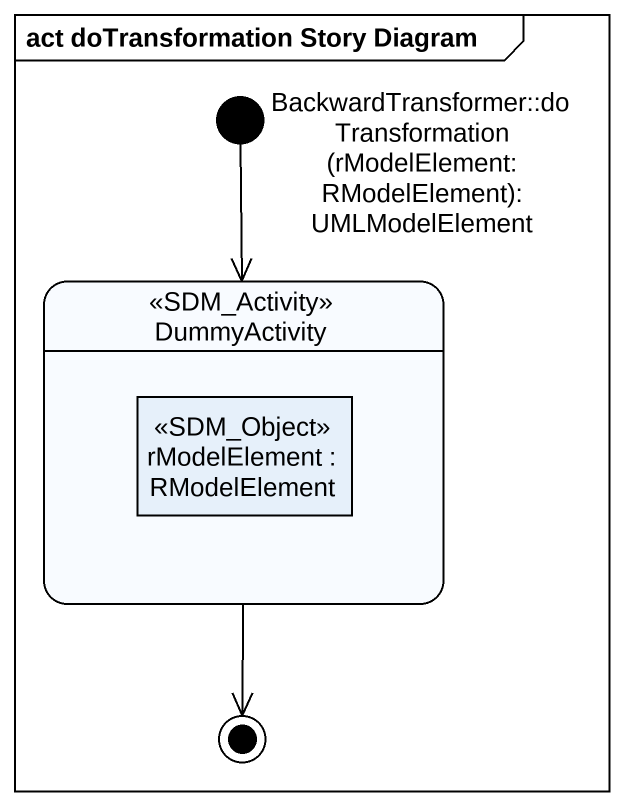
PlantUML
@startuml
mainframe act doTransformation Story Diagram
hide empty description
state "BackwardTransformer::doTransformation (rModelElement: RModelElement): UMLModelElement" as BackwardTransformer <<start>>
state DummyActivity <<SDM_Activity>> {
  state "rModelElement : RModelElement" as rModelElement <<SDM_Object>>
}
BackwardTransformer --> DummyActivity
DummyActivity --> [*]
@enduml
